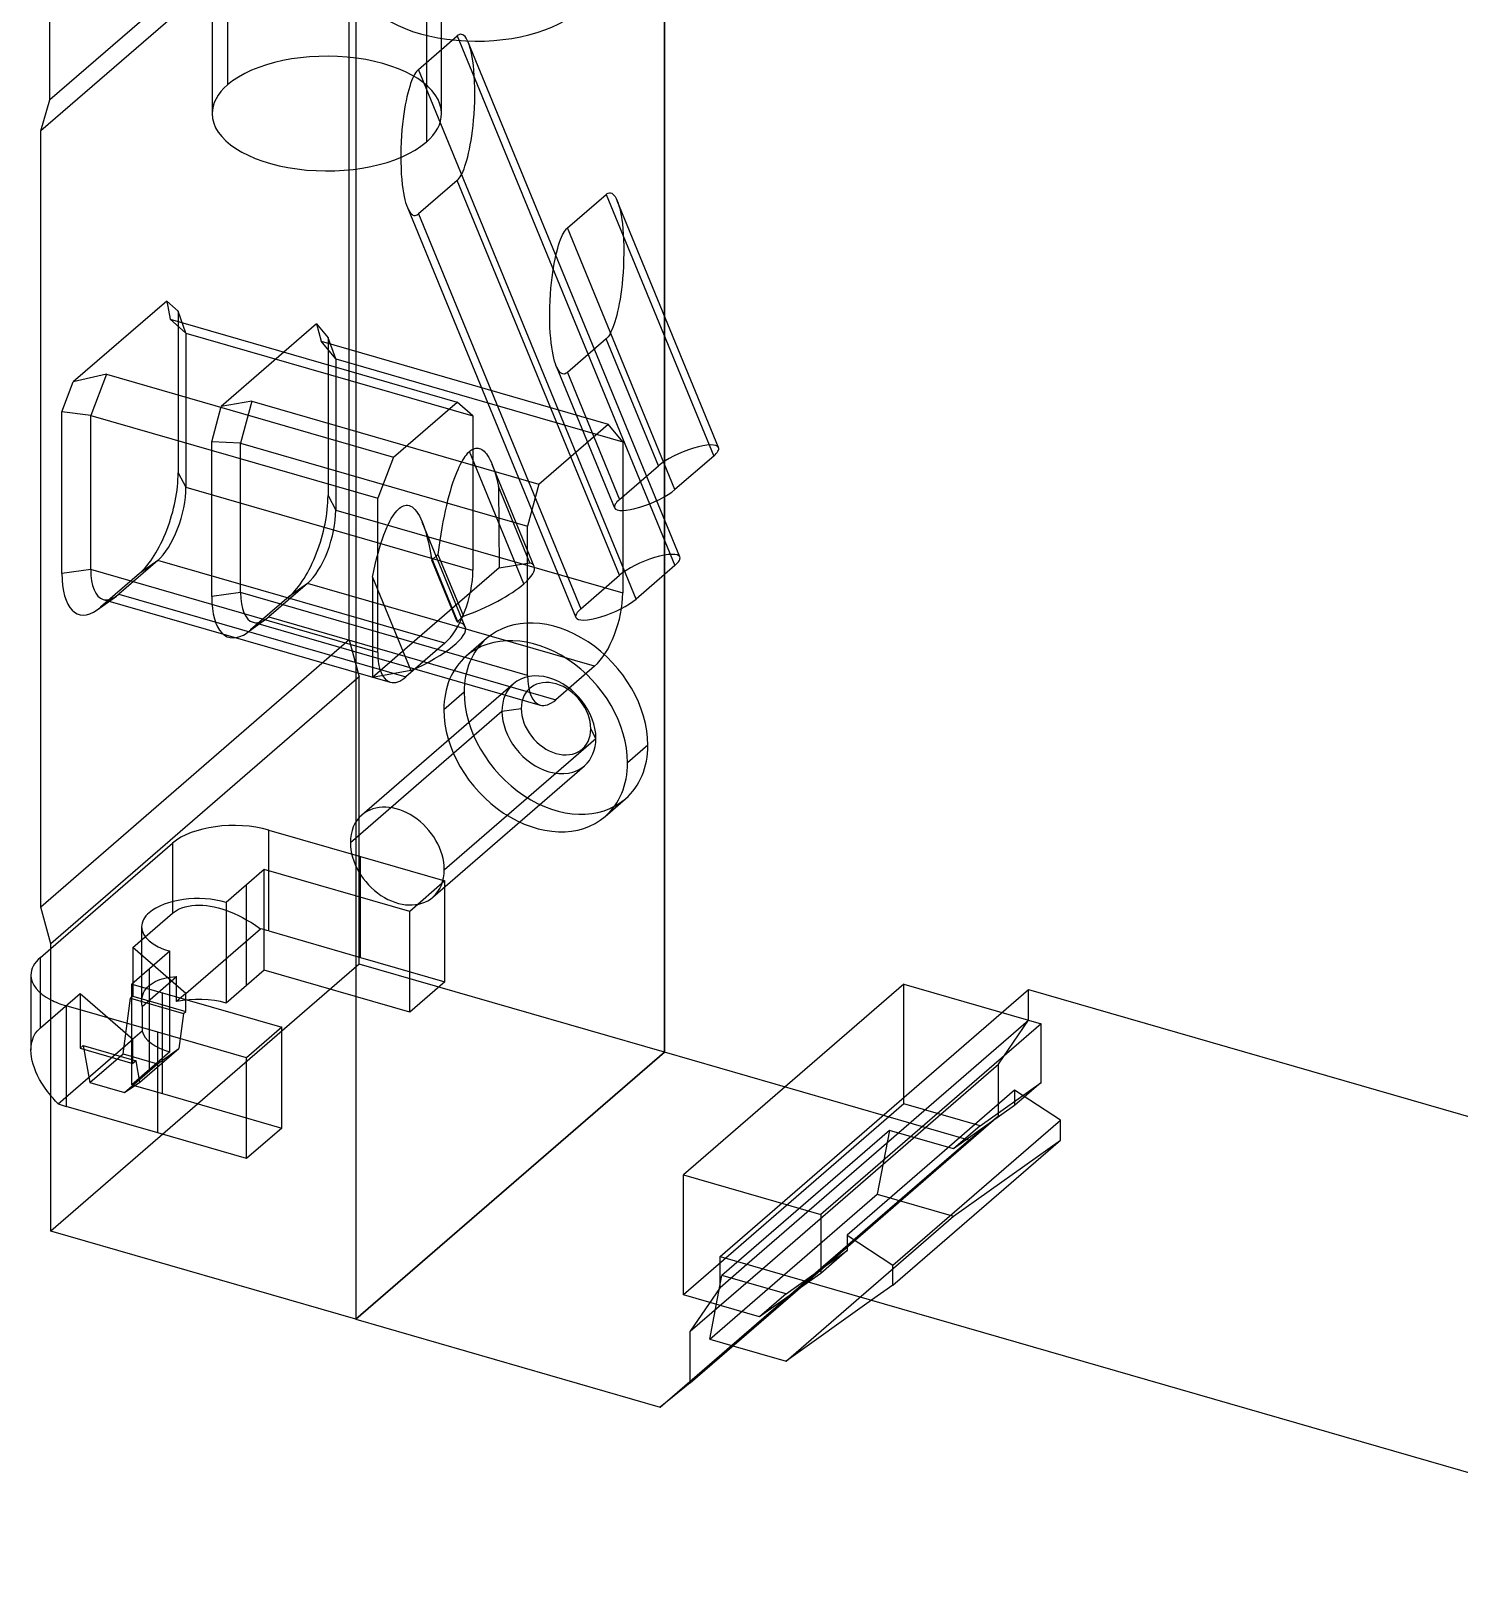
# Model space of a CAD drawing. Header units: millimetres. Extents: x -48.7 to 32.3, y -58.4 to 25.
# Drawn here: x -48.67 to -8.16, y -47.97 to -4.17 of the extents above; entities that cross this region are included whole.
import ezdxf

# ---------------------------------------------------------------- set-up
doc = ezdxf.new("R2010")
doc.units = ezdxf.units.MM
doc.layers.add('MAIN-1', color=7, linetype='Continuous')
doc.layers.add('MAIN-2', color=7, linetype='Continuous')

msp = doc.modelspace()

# ---------------------------------------------------------------- linework, layer by layer
at = {"layer": 'MAIN-1'}
for p, q in [((-48.129, -6.123), (-48.129, 4.415)), ((-39.454, 1.911), (-39.454, -40.716)), ((-39.454, 1.911), (-39.454, -40.716)), ((-48.393, -6.998), (-48.129, -6.123)), ((-48.393, -29.021), (-48.393, -6.998)), ((-48.108, -30.069), (-48.393, -29.021)), ((-48.402, -30.455), (-48.108, -30.2)), ((-48.108, -38.218), (-48.108, -30.069)), ((-48.67, -30.955), (-48.67, -33.08)), ((-48.666, -33.179), (-48.67, -33.081)), ((-48.654, -33.278), (-48.666, -33.179)), ((-48.634, -33.379), (-48.654, -33.278)), ((-48.607, -33.482), (-48.634, -33.379)), ((-48.572, -33.587), (-48.607, -33.482)), ((-48.53, -33.693), (-48.572, -33.587)), ((-48.48, -33.8), (-48.53, -33.693)), ((-48.423, -33.91), (-48.48, -33.8)), ((-48.357, -34.021), (-48.423, -33.91)), ((-48.283, -34.134), (-48.357, -34.021)), ((-48.201, -34.249), (-48.283, -34.134)), ((-48.108, -34.367), (-48.201, -34.249)), ((-39.454, -40.716), (-48.108, -38.218)), ((-29.122, -39.812), (-29.124, -38.935)), ((-29.124, -38.935), (2.182, -47.973)), ((-29.972, -41.056), (-27.923, -39.282)), ((-29.122, -39.812), (-28.364, -39.155)), ((-29.122, -39.812), (-29.972, -41.056)), ((-26.616, -39.659), (-28.001, -40.645)), ((-29.972, -42.519), (-26.92, -39.876)), ((-24.827, -40.176), (-27.251, -41.901)), ((-39.454, -40.716), (-30.822, -43.208)), ((-29.972, -42.519), (-29.972, -41.056)), ((-28.757, -41.466), (-27.251, -41.901)), ((-29.972, -42.519), (-30.822, -43.208))]:
    msp.add_line(p, q, dxfattribs=at)
for start_param, end_param in [(-0.523599, -0.000094), (-0.000094, 0.768581)]:
    msp.add_ellipse((-46.67, -30.955), major_axis=(-2, 0), ratio=0.5, start_param=start_param, end_param=end_param, dxfattribs=at)
at = {"layer": 'MAIN-2'}
for p, q in [((-30.704, 9.489), (-30.704, -33.139)), ((-30.704, -33.139), (-30.704, 9.489)), ((-43.531, 4.747), (-43.531, -6.512)), ((-37.022, -6.512), (-37.022, 4.747)), ((-43.095, 3.933), (-43.095, -5.698)), ((-37.453, 3.938), (-37.453, -7.321)), ((-39.379, 1.455), (-48.129, -6.123)), ((-39.643, 0.579), (-48.393, -6.998)), ((-39.643, -21.443), (-39.643, 0.579)), ((-37.679, -5.261), (-36.579, -4.308)), ((-36.549, -4.286), (-36.579, -4.308)), ((-36.579, -4.308), (-30.405, -19.331)), ((-36.518, -4.271), (-36.549, -4.286)), ((-36.486, -4.263), (-36.518, -4.271)), ((-36.453, -4.265), (-36.486, -4.263)), ((-36.421, -4.277), (-36.453, -4.265)), ((-36.389, -4.298), (-36.421, -4.277)), ((-36.357, -4.33), (-36.389, -4.298)), ((-36.325, -4.372), (-36.357, -4.33)), ((-36.295, -4.426), (-36.325, -4.372)), ((-36.266, -4.49), (-36.295, -4.426)), ((-36.241, -4.555), (-36.266, -4.49)), ((-30.265, -19.091), (-36.266, -4.49)), ((-36.218, -4.629), (-36.241, -4.555)), ((-36.196, -4.712), (-36.218, -4.629)), ((-36.174, -4.804), (-36.196, -4.712)), ((-36.155, -4.908), (-36.174, -4.804)), ((-36.137, -5.021), (-36.155, -4.908)), ((-36.12, -5.146), (-36.137, -5.021)), ((-36.106, -5.284), (-36.12, -5.146)), ((-37.9, -5.663), (-37.927, -5.746)), ((-37.872, -5.587), (-37.9, -5.663)), ((-37.844, -5.519), (-37.872, -5.587)), ((-37.816, -5.458), (-37.844, -5.519)), ((-37.788, -5.404), (-37.816, -5.458)), ((-37.76, -5.358), (-37.788, -5.404)), ((-37.733, -5.319), (-37.76, -5.358)), ((-37.706, -5.287), (-37.733, -5.319)), ((-37.679, -5.261), (-37.706, -5.287)), ((-31.505, -20.284), (-37.679, -5.261)), ((-36.095, -5.437), (-36.106, -5.284)), ((-36.086, -5.605), (-36.095, -5.437)), ((-36.08, -5.787), (-36.086, -5.605)), ((-38.005, -6.036), (-38.029, -6.147)), ((-37.98, -5.933), (-38.005, -6.036)), ((-37.954, -5.836), (-37.98, -5.933)), ((-37.927, -5.746), (-37.954, -5.836)), ((-36.083, -6.169), (-36.08, -5.978)), ((-36.08, -5.978), (-36.08, -5.787)), ((-38.094, -6.524), (-38.113, -6.666)), ((-38.074, -6.391), (-38.094, -6.524)), ((-38.052, -6.265), (-38.074, -6.391)), ((-38.029, -6.147), (-38.052, -6.265)), ((-36.113, -6.695), (-36.1, -6.529)), ((-36.1, -6.529), (-36.09, -6.354)), ((-36.09, -6.354), (-36.083, -6.169)), ((-38.145, -6.973), (-38.158, -7.139)), ((-38.13, -6.815), (-38.145, -6.973)), ((-38.113, -6.666), (-38.13, -6.815)), ((-36.165, -7.143), (-36.146, -7.002)), ((-36.146, -7.002), (-36.128, -6.853)), ((-36.128, -6.853), (-36.113, -6.695)), ((-38.169, -7.314), (-38.176, -7.499)), ((-38.158, -7.139), (-38.169, -7.314)), ((-37.458, -7.325), (-37.457, -7.324)), ((-37.458, -7.325), (-37.458, -7.325)), ((-37.458, -7.325), (-37.458, -7.325)), ((-37.458, -7.325), (-37.458, -7.325)), ((-37.458, -7.325), (-37.458, -7.325)), ((-37.458, -7.325), (-37.458, -7.325)), ((-37.458, -7.325), (-37.458, -7.325)), ((-37.457, -7.324), (-37.456, -7.323)), ((-37.457, -7.324), (-37.457, -7.324)), ((-37.456, -7.323), (-37.455, -7.322)), ((-37.455, -7.322), (-37.454, -7.321)), ((-37.454, -7.321), (-37.453, -7.321)), ((-36.23, -7.52), (-36.207, -7.402)), ((-36.207, -7.402), (-36.185, -7.277)), ((-36.185, -7.277), (-36.165, -7.143)), ((-38.176, -7.499), (-38.179, -7.69)), ((-38.179, -7.69), (-38.178, -7.88)), ((-38.178, -7.88), (-38.173, -8.062)), ((-36.331, -7.922), (-36.305, -7.832)), ((-36.305, -7.832), (-36.279, -7.735)), ((-36.279, -7.735), (-36.254, -7.631)), ((-36.254, -7.631), (-36.23, -7.52)), ((-38.173, -8.062), (-38.164, -8.231)), ((-38.164, -8.231), (-38.152, -8.384)), ((-36.526, -8.349), (-36.498, -8.309)), ((-36.498, -8.309), (-36.471, -8.263)), ((-36.471, -8.263), (-36.442, -8.21)), ((-36.442, -8.21), (-36.414, -8.149)), ((-36.414, -8.149), (-36.386, -8.081)), ((-36.386, -8.081), (-36.358, -8.005)), ((-36.358, -8.005), (-36.331, -7.922)), ((-38.152, -8.384), (-38.138, -8.521)), ((-38.138, -8.521), (-38.122, -8.646)), ((-38.122, -8.646), (-38.104, -8.76)), ((-38.104, -8.76), (-38.084, -8.863)), ((-36.579, -8.407), (-37.679, -9.359)), ((-36.579, -8.407), (-36.553, -8.381)), ((-31.975, -19.61), (-36.579, -8.407)), ((-36.553, -8.381), (-36.526, -8.349)), ((-32.293, -8.767), (-32.261, -8.76)), ((-32.261, -8.76), (-32.228, -8.762)), ((-38.084, -8.863), (-38.063, -8.956)), ((-38.063, -8.956), (-38.041, -9.039)), ((-38.041, -9.039), (-38.017, -9.113)), ((-38.017, -9.113), (-37.993, -9.178)), ((-37.993, -9.178), (-37.964, -9.242)), ((-37.993, -9.178), (-33.215, -20.804)), ((-33.454, -9.758), (-32.354, -8.805)), ((-32.354, -8.805), (-32.324, -8.783)), ((-32.354, -8.805), (-29.304, -16.227)), ((-32.324, -8.783), (-32.293, -8.767)), ((-32.228, -8.762), (-32.196, -8.773)), ((-32.196, -8.773), (-32.164, -8.795)), ((-32.164, -8.795), (-32.132, -8.827)), ((-32.132, -8.827), (-32.1, -8.869)), ((-32.1, -8.869), (-32.07, -8.922)), ((-32.07, -8.922), (-32.041, -8.987)), ((-32.041, -8.987), (-32.016, -9.052)), ((-29.164, -15.987), (-32.041, -8.987)), ((-32.016, -9.052), (-31.993, -9.126)), ((-31.993, -9.126), (-31.97, -9.209)), ((-37.964, -9.242), (-37.933, -9.295)), ((-37.933, -9.295), (-37.902, -9.338)), ((-37.902, -9.338), (-37.87, -9.37)), ((-37.87, -9.37), (-37.838, -9.391)), ((-37.838, -9.391), (-37.805, -9.402)), ((-37.805, -9.402), (-37.773, -9.404)), ((-37.773, -9.404), (-37.741, -9.397)), ((-37.741, -9.397), (-37.71, -9.382)), ((-37.71, -9.382), (-37.679, -9.359)), ((-37.679, -9.359), (-33.075, -20.563)), ((-31.97, -9.209), (-31.949, -9.302)), ((-31.949, -9.302), (-31.93, -9.405)), ((-31.93, -9.405), (-31.912, -9.519)), ((-31.912, -9.519), (-31.895, -9.644)), ((-33.648, -10.084), (-33.619, -10.016)), ((-33.619, -10.016), (-33.591, -9.955)), ((-33.591, -9.955), (-33.563, -9.901)), ((-33.563, -9.901), (-33.535, -9.855)), ((-33.535, -9.855), (-33.508, -9.816)), ((-33.508, -9.816), (-33.481, -9.784)), ((-33.481, -9.784), (-33.454, -9.758)), ((-30.404, -17.18), (-33.454, -9.758)), ((-31.895, -9.644), (-31.881, -9.782)), ((-31.881, -9.782), (-31.87, -9.933)), ((-31.87, -9.933), (-31.861, -10.098)), ((-33.78, -10.533), (-33.755, -10.43)), ((-33.755, -10.43), (-33.729, -10.333)), ((-33.729, -10.333), (-33.703, -10.243)), ((-33.703, -10.243), (-33.675, -10.16)), ((-33.675, -10.16), (-33.648, -10.084)), ((-31.861, -10.098), (-31.856, -10.278)), ((-31.854, -10.467), (-31.858, -10.659)), ((-31.856, -10.278), (-31.854, -10.467)), ((-33.869, -11.021), (-33.849, -10.888)), ((-33.849, -10.888), (-33.827, -10.762)), ((-33.827, -10.762), (-33.804, -10.644)), ((-33.804, -10.644), (-33.78, -10.533)), ((-31.865, -10.847), (-31.875, -11.025)), ((-31.858, -10.659), (-31.865, -10.847)), ((-33.92, -11.468), (-33.905, -11.311)), ((-33.905, -11.311), (-33.888, -11.162)), ((-33.888, -11.162), (-33.869, -11.021)), ((-31.904, -11.35), (-31.921, -11.499)), ((-31.888, -11.193), (-31.904, -11.35)), ((-31.875, -11.025), (-31.888, -11.193)), ((-33.951, -12.002), (-33.944, -11.814)), ((-33.944, -11.814), (-33.933, -11.636)), ((-33.933, -11.636), (-33.92, -11.468)), ((-31.96, -11.774), (-31.982, -11.899)), ((-31.94, -11.64), (-31.96, -11.774)), ((-31.921, -11.499), (-31.94, -11.64)), ((-44.819, -11.831), (-47.468, -14.125)), ((-44.819, -11.831), (-44.493, -12.113)), ((-44.819, -11.831), (-44.724, -12.348)), ((-44.493, -12.113), (-44.493, -16.702)), ((-44.274, -12.738), (-44.493, -12.113)), ((-33.954, -12.194), (-33.951, -12.002)), ((-33.953, -12.384), (-33.954, -12.194)), ((-32.054, -12.232), (-32.08, -12.328)), ((-32.029, -12.128), (-32.054, -12.232)), ((-32.005, -12.017), (-32.029, -12.128)), ((-31.982, -11.899), (-32.005, -12.017)), ((-44.274, -12.738), (-44.724, -12.348)), ((-44.724, -12.348), (-36.583, -14.698)), ((-40.569, -12.481), (-43.277, -14.825)), ((-40.569, -12.481), (-40.243, -12.876)), ((-40.569, -12.481), (-40.44, -12.969)), ((-33.948, -12.563), (-33.953, -12.384)), ((-33.939, -12.728), (-33.948, -12.563)), ((-32.189, -12.646), (-32.217, -12.706)), ((-32.161, -12.577), (-32.189, -12.646)), ((-32.133, -12.501), (-32.161, -12.577)), ((-32.106, -12.418), (-32.133, -12.501)), ((-32.08, -12.328), (-32.106, -12.418)), ((-44.274, -12.738), (-44.274, -17.112)), ((-44.274, -12.738), (-36.133, -15.088)), ((-40.024, -13.474), (-40.44, -12.969)), ((-40.44, -12.969), (-32.299, -15.319)), ((-40.243, -12.876), (-40.243, -17.351)), ((-40.024, -13.474), (-40.243, -12.876)), ((-33.927, -12.879), (-33.939, -12.728)), ((-33.913, -13.017), (-33.927, -12.879)), ((-33.897, -13.142), (-33.913, -13.017)), ((-32.354, -12.904), (-33.454, -13.856)), ((-32.328, -12.878), (-32.354, -12.904)), ((-30.874, -16.506), (-32.354, -12.904)), ((-32.301, -12.845), (-32.328, -12.878)), ((-32.273, -12.806), (-32.301, -12.845)), ((-32.245, -12.76), (-32.273, -12.806)), ((-32.217, -12.706), (-32.245, -12.76)), ((-40.024, -13.474), (-40.024, -17.761)), ((-40.024, -13.474), (-31.883, -15.824)), ((-33.879, -13.256), (-33.897, -13.142)), ((-33.859, -13.359), (-33.879, -13.256)), ((-33.838, -13.453), (-33.859, -13.359)), ((-33.816, -13.536), (-33.838, -13.453)), ((-33.792, -13.61), (-33.816, -13.536)), ((-46.524, -13.907), (-47.468, -14.125)), ((-46.524, -13.907), (-46.974, -15.076)), ((-46.524, -13.907), (-38.383, -16.257)), ((-33.768, -13.675), (-33.792, -13.61)), ((-33.739, -13.739), (-33.768, -13.675)), ((-33.768, -13.675), (-32.114, -17.7)), ((-33.708, -13.792), (-33.739, -13.739)), ((-33.677, -13.835), (-33.708, -13.792)), ((-33.645, -13.866), (-33.677, -13.835)), ((-33.613, -13.888), (-33.645, -13.866)), ((-33.58, -13.899), (-33.613, -13.888)), ((-33.548, -13.901), (-33.58, -13.899)), ((-33.516, -13.894), (-33.548, -13.901)), ((-33.485, -13.879), (-33.516, -13.894)), ((-33.454, -13.856), (-33.485, -13.879)), ((-33.454, -13.856), (-31.974, -17.459)), ((-47.793, -14.971), (-47.468, -14.125)), ((-43.543, -15.828), (-43.277, -14.825)), ((-42.408, -14.673), (-43.277, -14.825)), ((-42.408, -14.673), (-42.724, -15.862)), ((-42.408, -14.673), (-34.267, -17.023)), ((-38.383, -16.257), (-36.583, -14.698)), ((-36.133, -15.088), (-36.583, -14.698)), ((-47.793, -19.56), (-47.793, -14.971)), ((-46.974, -15.076), (-47.793, -14.971)), ((-46.974, -19.45), (-46.974, -15.076)), ((-46.974, -15.076), (-38.833, -17.426)), ((-36.133, -15.088), (-36.133, -19.462)), ((-34.267, -17.023), (-32.299, -15.319)), ((-31.883, -15.824), (-32.299, -15.319)), ((-43.543, -20.209), (-43.543, -15.828)), ((-42.724, -15.862), (-43.543, -15.828)), ((-42.724, -20.099), (-42.724, -15.862)), ((-42.724, -15.862), (-34.583, -18.212)), ((-36.326, -16.198), (-36.359, -16.241)), ((-36.294, -16.159), (-36.326, -16.198)), ((-36.262, -16.125), (-36.294, -16.159)), ((-36.23, -16.096), (-36.262, -16.125)), ((-36.23, -16.096), (-36.2, -16.072)), ((-34.686, -19.851), (-36.23, -16.096)), ((-36.2, -16.072), (-36.17, -16.051)), ((-36.17, -16.051), (-36.14, -16.034)), ((-36.14, -16.034), (-36.11, -16.021)), ((-36.11, -16.021), (-36.079, -16.011)), ((-36.079, -16.011), (-36.048, -16.005)), ((-36.048, -16.005), (-36.016, -16.003)), ((-36.016, -16.003), (-35.984, -16.005)), ((-35.984, -16.005), (-35.952, -16.012)), ((-35.952, -16.012), (-35.919, -16.025)), ((-35.919, -16.025), (-35.885, -16.042)), ((-35.885, -16.042), (-35.852, -16.065)), ((-35.852, -16.065), (-35.818, -16.093)), ((-35.818, -16.093), (-35.784, -16.128)), ((-35.784, -16.128), (-35.751, -16.168)), ((-35.751, -16.168), (-35.717, -16.215)), ((-31.883, -15.824), (-31.883, -20.111)), ((-38.383, -16.257), (-38.833, -17.426)), ((-36.565, -16.618), (-36.602, -16.704)), ((-36.53, -16.539), (-36.565, -16.618)), ((-36.494, -16.467), (-36.53, -16.539)), ((-36.46, -16.402), (-36.494, -16.467)), ((-36.425, -16.342), (-36.46, -16.402)), ((-36.392, -16.289), (-36.425, -16.342)), ((-36.359, -16.241), (-36.392, -16.289)), ((-35.717, -16.215), (-35.684, -16.268)), ((-35.684, -16.268), (-35.651, -16.327)), ((-35.651, -16.327), (-35.619, -16.394)), ((-35.619, -16.394), (-35.587, -16.467)), ((-35.587, -16.467), (-35.555, -16.55)), ((-34.399, -19.358), (-35.587, -16.468)), ((-35.555, -16.55), (-35.523, -16.642)), ((-35.523, -16.642), (-35.492, -16.741)), ((-31.974, -17.459), (-30.874, -16.506)), ((-29.304, -16.227), (-30.404, -17.18)), ((-44.493, -16.702), (-44.274, -17.112)), ((-36.71, -17.001), (-36.746, -17.113)), ((-36.674, -16.895), (-36.71, -17.001)), ((-36.638, -16.796), (-36.674, -16.895)), ((-36.602, -16.704), (-36.638, -16.796)), ((-35.492, -16.741), (-35.462, -16.849)), ((-35.462, -16.849), (-35.433, -16.966)), ((-35.433, -16.966), (-35.404, -17.091)), ((-34.267, -17.023), (-34.583, -18.212)), ((-44.274, -17.112), (-36.133, -19.462)), ((-40.243, -17.351), (-40.024, -17.761)), ((-38.833, -21.8), (-38.833, -17.426)), ((-36.85, -17.491), (-36.884, -17.631)), ((-36.816, -17.358), (-36.85, -17.491)), ((-36.781, -17.232), (-36.816, -17.358)), ((-36.746, -17.113), (-36.781, -17.232)), ((-35.404, -17.091), (-35.392, -19.4)), ((-34.516, -19.253), (-35.404, -17.091)), ((-40.024, -17.761), (-31.883, -20.111)), ((-38.449, -18.002), (-38.409, -17.936)), ((-38.409, -17.936), (-38.37, -17.877)), ((-38.37, -17.877), (-38.331, -17.825)), ((-38.331, -17.825), (-38.293, -17.78)), ((-38.293, -17.78), (-38.255, -17.74)), ((-38.255, -17.74), (-38.218, -17.707)), ((-38.218, -17.707), (-38.18, -17.679)), ((-38.18, -17.679), (-38.142, -17.656)), ((-38.142, -17.656), (-38.103, -17.639)), ((-38.103, -17.639), (-38.064, -17.627)), ((-38.064, -17.627), (-38.025, -17.622)), ((-38.025, -17.622), (-37.984, -17.623)), ((-37.984, -17.623), (-37.943, -17.632)), ((-37.943, -17.632), (-37.902, -17.648)), ((-37.902, -17.648), (-37.86, -17.672)), ((-37.86, -17.672), (-37.818, -17.705)), ((-37.818, -17.705), (-37.776, -17.746)), ((-37.776, -17.746), (-37.734, -17.797)), ((-37.734, -17.797), (-37.692, -17.857)), ((-37.692, -17.857), (-37.651, -17.927)), ((-37.651, -17.927), (-37.61, -18.008)), ((-36.95, -17.932), (-36.982, -18.094)), ((-36.918, -17.778), (-36.95, -17.932)), ((-36.884, -17.631), (-36.918, -17.778)), ((-38.657, -18.46), (-38.615, -18.351)), ((-38.615, -18.351), (-38.573, -18.25)), ((-38.573, -18.25), (-38.531, -18.159)), ((-38.531, -18.159), (-38.49, -18.076)), ((-38.49, -18.076), (-38.449, -18.002)), ((-37.61, -18.008), (-37.57, -18.098)), ((-37.57, -18.098), (-37.524, -18.219)), ((-36.349, -21.07), (-37.57, -18.099)), ((-37.524, -18.219), (-37.48, -18.356)), ((-37.48, -18.356), (-37.437, -18.51)), ((-37.013, -18.264), (-37.043, -18.441)), ((-36.982, -18.094), (-37.013, -18.264)), ((-34.583, -22.449), (-34.583, -18.212)), ((-38.783, -18.842), (-38.742, -18.706)), ((-38.742, -18.706), (-38.7, -18.578)), ((-38.7, -18.578), (-38.657, -18.46)), ((-37.437, -18.51), (-37.395, -18.681)), ((-37.395, -18.681), (-37.356, -18.871)), ((-37.099, -18.821), (-37.125, -19.022)), ((-37.071, -18.627), (-37.099, -18.821)), ((-37.043, -18.441), (-37.071, -18.627)), ((-45.074, -19.19), (-46.174, -20.143)), ((-45.074, -19.19), (-45.593, -19.56)), ((-36.933, -21.54), (-45.074, -19.19)), ((-38.905, -19.306), (-38.865, -19.142)), ((-38.865, -19.142), (-38.824, -18.987)), ((-38.824, -18.987), (-38.783, -18.842)), ((-37.356, -18.871), (-37.319, -19.081)), ((-37.319, -19.081), (-37.303, -19.177)), ((-36.558, -20.934), (-37.319, -19.081)), ((-37.303, -19.177), (-37.125, -19.022)), ((-36.583, -20.927), (-37.303, -19.177)), ((-37.125, -19.022), (-36.405, -20.773)), ((-35.392, -19.4), (-34.516, -19.253)), ((-46.974, -19.45), (-47.793, -19.56)), ((-38.833, -21.8), (-46.974, -19.45)), ((-45.593, -19.56), (-46.693, -20.512)), ((-35.392, -19.4), (-38.981, -22.508)), ((-38.981, -19.662), (-38.943, -19.479)), ((-38.981, -19.662), (-38.981, -22.508)), ((-38.981, -19.662), (-37.891, -22.315)), ((-38.943, -19.479), (-38.905, -19.306)), ((-33.075, -20.563), (-31.975, -19.61)), ((-30.405, -19.331), (-31.505, -20.284)), ((-46.693, -20.512), (-46.174, -20.143)), ((-46.174, -20.143), (-38.033, -22.493)), ((-42.724, -20.099), (-43.543, -20.209)), ((-34.583, -22.449), (-42.724, -20.099)), ((-40.824, -19.84), (-41.924, -20.792)), ((-40.824, -19.84), (-41.343, -20.209)), ((-32.683, -22.19), (-40.824, -19.84)), ((-46.789, -20.588), (-46.243, -20.198)), ((-46.618, -20.294), (-38.477, -22.644)), ((-41.343, -20.209), (-42.443, -21.162)), ((-42.539, -21.237), (-41.993, -20.847)), ((-42.443, -21.162), (-41.924, -20.792)), ((-42.368, -20.944), (-34.227, -23.294)), ((-41.924, -20.792), (-33.783, -23.142)), ((-36.405, -20.773), (-36.583, -20.927)), ((-36.583, -20.927), (-36.558, -20.934)), ((-39.643, -21.443), (-48.393, -29.021)), ((-39.643, -21.443), (-39.358, -22.492)), ((-35.746, -21.404), (-36.321, -21.902)), ((-36.933, -21.54), (-38.033, -22.493)), ((-37.891, -22.315), (-38.981, -22.508)), ((-32.683, -22.19), (-33.783, -23.142)), ((-39.358, -22.492), (-48.108, -30.069)), ((-39.358, -30.641), (-39.358, -22.492)), ((-34.984, -22.688), (-39.284, -26.412)), ((-36.382, -22.926), (-36.957, -23.424)), ((-39.609, -27.191), (-35.309, -23.467)), ((-35.309, -23.467), (-34.763, -23.393)), ((-32.644, -24.236), (-32.791, -23.963)), ((-36.944, -27.96), (-32.644, -24.236)), ((-31.172, -24.43), (-31.747, -24.928)), ((-37.269, -28.738), (-32.969, -25.014)), ((-32.382, -26.45), (-31.807, -25.952)), ((-41.92, -26.841), (-39.322, -27.591)), ((-41.92, -29.699), (-41.92, -26.841)), ((-48.108, -30.2), (-44.652, -27.207)), ((-44.652, -27.207), (-44.652, -29.199)), ((-39.322, -27.591), (-36.927, -28.282)), ((-39.322, -30.449), (-39.322, -27.591)), ((-42.054, -27.957), (-42.554, -28.39)), ((-37.927, -29.148), (-42.054, -27.957)), ((-42.054, -30.815), (-42.054, -27.957)), ((-42.554, -28.39), (-43.129, -28.888)), ((-42.554, -31.248), (-42.554, -28.39)), ((-36.927, -28.282), (-37.927, -29.148)), ((-36.927, -31.14), (-36.927, -28.282)), ((-43.129, -28.888), (-43.129, -31.746)), ((-45.777, -30.173), (-44.652, -29.199)), ((-44.652, -29.199), (-44.568, -29.135)), ((-44.568, -29.135), (-44.48, -29.085)), ((-44.48, -29.085), (-44.39, -29.045)), ((-44.39, -29.045), (-44.296, -29.014)), ((-44.296, -29.014), (-44.2, -28.992)), ((-44.2, -28.992), (-44.102, -28.977)), ((-44.102, -28.977), (-44.001, -28.969)), ((-44.001, -28.969), (-43.899, -28.967)), ((-43.899, -28.967), (-43.795, -28.971)), ((-43.795, -28.971), (-43.69, -28.981)), ((-43.69, -28.981), (-43.583, -28.997)), ((-43.583, -28.997), (-43.474, -29.018)), ((-43.474, -29.018), (-43.363, -29.044)), ((-43.363, -29.044), (-43.251, -29.076)), ((-43.251, -29.076), (-43.138, -29.113)), ((-43.138, -29.113), (-43.022, -29.157)), ((-43.022, -29.157), (-42.905, -29.205)), ((-42.905, -29.205), (-42.786, -29.26)), ((-42.786, -29.26), (-42.666, -29.321)), ((-42.666, -29.321), (-42.543, -29.389)), ((-37.927, -32.006), (-37.927, -29.148)), ((-45.529, -29.581), (-45.529, -31.704)), ((-44.277, -31.472), (-42.161, -29.64)), ((-42.543, -29.389), (-42.418, -29.464)), ((-42.418, -29.464), (-42.291, -29.547)), ((-42.291, -29.547), (-42.161, -29.64)), ((-41.92, -29.699), (-39.322, -30.449)), ((-45.777, -30.173), (-45.777, -31.553)), ((-44.277, -31.472), (-45.777, -30.173)), ((-48.402, -32.446), (-48.402, -30.455)), ((-39.358, -30.641), (-48.108, -38.218)), ((-44.729, -30.274), (-45.304, -30.772)), ((-44.729, -33.132), (-44.729, -30.274)), ((-30.704, -33.139), (-39.358, -30.641)), ((-39.322, -30.449), (-36.927, -31.14)), ((-45.304, -30.772), (-45.804, -31.205)), ((-45.515, -31.84), (-44.539, -30.995)), ((-45.304, -33.629), (-45.304, -30.772)), ((-45.083, -31.105), (-45.016, -31.079)), ((-45.016, -31.079), (-44.946, -31.056)), ((-44.946, -31.056), (-44.872, -31.037)), ((-44.872, -31.037), (-44.794, -31.021)), ((-44.794, -31.021), (-44.713, -31.009)), ((-44.713, -31.009), (-44.628, -31)), ((-44.628, -31), (-44.539, -30.995)), ((-44.539, -31.699), (-44.539, -30.995)), ((-42.054, -30.815), (-42.554, -31.248)), ((-37.927, -32.006), (-42.054, -30.815)), ((-48.402, -32.446), (-47.277, -31.472)), ((-47.277, -31.472), (-47.277, -33.025)), ((-47.277, -31.472), (-45.777, -32.771)), ((-45.804, -31.205), (-44.938, -31.455)), ((-45.804, -34.063), (-45.804, -31.205)), ((-45.516, -31.576), (-45.499, -31.516)), ((-45.499, -31.516), (-45.476, -31.457)), ((-45.476, -31.457), (-45.446, -31.401)), ((-45.446, -31.401), (-45.41, -31.347)), ((-45.41, -31.347), (-45.366, -31.296)), ((-45.366, -31.296), (-45.315, -31.247)), ((-45.315, -31.247), (-45.263, -31.206)), ((-45.263, -31.206), (-45.207, -31.169)), ((-45.207, -31.169), (-45.147, -31.135)), ((-45.147, -31.135), (-45.083, -31.105)), ((-44.938, -31.455), (-41.554, -32.432)), ((-44.938, -34.313), (-44.938, -31.455)), ((-44.277, -31.472), (-44.539, -31.699)), ((-44.277, -31.986), (-44.277, -31.472)), ((-42.554, -31.248), (-43.129, -31.746)), ((-36.927, -31.14), (-37.927, -32.006)), ((-23.913, -31.208), (-30.163, -36.62)), ((-29.124, -38.935), (-20.374, -31.358)), ((-23.913, -31.208), (-20.019, -32.332)), ((-23.913, -34.608), (-23.913, -31.208)), ((-20.374, -31.483), (-20.375, -31.357)), ((-20.374, -31.358), (10.932, -40.395)), ((-20.373, -31.608), (-20.374, -31.483)), ((-45.072, -32.571), (-47.67, -31.821)), ((-47.67, -31.821), (-47.67, -34.679)), ((-46.056, -33.186), (-45.841, -31.609)), ((-45.777, -31.553), (-45.841, -31.609)), ((-45.841, -31.609), (-44.341, -32.042)), ((-45.777, -31.553), (-44.277, -31.986)), ((-45.529, -31.704), (-45.526, -31.639)), ((-45.529, -31.726), (-45.529, -31.704)), ((-45.528, -31.748), (-45.529, -31.726)), ((-45.526, -31.771), (-45.528, -31.748)), ((-45.526, -31.639), (-45.516, -31.576)), ((-45.523, -31.794), (-45.526, -31.771)), ((-45.519, -31.817), (-45.523, -31.794)), ((-45.515, -31.84), (-45.519, -31.817)), ((-45.515, -31.84), (-45.515, -32.544)), ((-20.373, -31.733), (-20.373, -31.608)), ((-20.373, -31.858), (-20.373, -31.733)), ((-20.373, -31.983), (-20.373, -31.858)), ((-44.341, -32.042), (-44.476, -33.03)), ((-44.341, -32.042), (-44.277, -31.986)), ((-28.364, -39.155), (-20.372, -32.234)), ((-20.019, -32.332), (-26.269, -37.744)), ((-21.222, -33.478), (-20.372, -32.234)), ((-20.373, -32.108), (-20.373, -31.983)), ((-20.371, -32.234), (-20.373, -32.108)), ((-20.019, -34), (-20.019, -32.332)), ((-48.652, -32.887), (-48.628, -32.793)), ((-48.628, -32.793), (-48.593, -32.702)), ((-48.593, -32.702), (-48.545, -32.613)), ((-48.545, -32.613), (-48.483, -32.528)), ((-48.483, -32.528), (-48.402, -32.446)), ((-47.893, -34.604), (-45.777, -32.771)), ((-45.515, -32.544), (-45.777, -32.771)), ((-45.777, -33.458), (-45.777, -32.771)), ((-42.554, -33.298), (-45.072, -32.571)), ((-45.072, -35.429), (-45.072, -32.571)), ((-41.554, -32.432), (-42.554, -33.298)), ((-41.554, -35.29), (-41.554, -32.432)), ((-48.67, -33.081), (-48.666, -32.983)), ((-48.666, -32.983), (-48.652, -32.887)), ((-47.186, -32.946), (-47.277, -33.025)), ((-47.277, -33.025), (-45.777, -33.458)), ((-47.186, -32.946), (-46.998, -34.002)), ((-47.186, -32.946), (-45.686, -33.379)), ((-46.998, -34.002), (-46.056, -33.186)), ((-46.056, -33.186), (-45.076, -33.469)), ((-45.578, -33.985), (-44.476, -33.03)), ((-44.729, -33.132), (-45.304, -33.629)), ((-45.076, -33.469), (-44.476, -33.03)), ((-30.704, -33.139), (-39.454, -40.716)), ((-39.454, -40.716), (-30.704, -33.139)), ((-22.072, -35.63), (-30.704, -33.139)), ((-46.017, -34.285), (-45.076, -33.469)), ((-45.304, -33.629), (-45.804, -34.063)), ((-45.686, -33.379), (-45.777, -33.458)), ((-45.578, -33.985), (-45.686, -33.379)), ((-42.554, -36.156), (-42.554, -33.298)), ((-27.923, -39.282), (-21.222, -33.478)), ((-21.222, -34.941), (-21.222, -33.478)), ((-46.998, -34.002), (-46.017, -34.285)), ((-46.017, -34.285), (-45.578, -33.985)), ((-45.804, -34.063), (-44.938, -34.313)), ((-21.751, -35.232), (-20.019, -34)), ((-20.019, -34), (-20.769, -34.65)), ((-48.075, -34.405), (-48.108, -34.367)), ((-48.041, -34.445), (-48.075, -34.405)), ((-48.006, -34.484), (-48.041, -34.445)), ((-47.97, -34.524), (-48.006, -34.484)), ((-47.932, -34.563), (-47.97, -34.524)), ((-47.893, -34.604), (-47.932, -34.563)), ((-44.938, -34.313), (-41.554, -35.29)), ((-20.769, -34.217), (-25.519, -38.33)), ((-20.769, -34.217), (-20.769, -34.65)), ((-19.47, -35.065), (-20.769, -34.217)), ((-45.072, -35.429), (-47.67, -34.679)), ((-23.913, -34.608), (-30.163, -40.021)), ((-26.92, -39.876), (-21.222, -34.941)), ((-21.751, -35.232), (-23.913, -34.608)), ((-20.769, -34.65), (-22.501, -35.882)), ((-22.072, -35.63), (-21.222, -34.941)), ((-42.554, -36.156), (-45.072, -35.429)), ((-41.554, -35.29), (-42.554, -36.156)), ((-24.322, -35.356), (-29.072, -39.47)), ((-24.322, -35.356), (-24.663, -37.163)), ((-22.501, -35.882), (-24.322, -35.356)), ((-24.22, -39.178), (-19.47, -35.065)), ((-21.751, -35.232), (-22.501, -35.882)), ((-19.47, -35.631), (-19.47, -35.065)), ((-30.822, -43.208), (-22.072, -35.63)), ((-24.22, -39.745), (-19.47, -35.631)), ((-22.501, -37.787), (-19.47, -35.631)), ((-30.163, -36.62), (-26.269, -37.744)), ((-30.163, -40.021), (-30.163, -36.62)), ((-29.413, -41.277), (-24.663, -37.163)), ((-24.663, -37.163), (-22.501, -37.787)), ((-27.251, -41.901), (-22.501, -37.787)), ((-26.269, -37.744), (-26.269, -39.413)), ((-25.519, -38.33), (-24.22, -39.178)), ((-25.519, -38.33), (-25.519, -38.763)), ((-27.251, -39.996), (-25.519, -38.763)), ((-25.519, -38.763), (-26.269, -39.413)), ((-26.269, -39.413), (-26.616, -39.659)), ((-24.22, -39.745), (-24.22, -39.178)), ((-29.413, -41.277), (-29.072, -39.47)), ((-27.251, -39.996), (-29.072, -39.47)), ((-24.22, -39.745), (-24.827, -40.176)), ((-28.001, -40.645), (-30.163, -40.021)), ((-27.251, -39.996), (-28.001, -40.645)), ((-29.413, -41.277), (-28.757, -41.466))]:
    msp.add_line(p, q, dxfattribs=at)
for centre, major_axis, ratio, start_param, end_param in [((-36.027, -2.831), (-3.254, 0), 0.5, -0.000094, 2.617994), ((-40.277, -6.512), (-3.254, 0), 0.5, 3.141505, 5.759587), ((-40.277, -6.512), (-3.254, 0), 0.5, -0.523599, -0.000094), ((-40.277, -6.512), (-3.254, 0), 0.5, -0.000094, 2.617962), ((-40.277, -6.512), (-3.254, 0), 0.5, 2.621236, 3.141505), ((-30.089, -16.367), (-0.925, -0.38), 0.270155, -3.141563, -0.677784), ((-30.089, -16.367), (-0.925, -0.38), 0.270155, 2.463809, 3.141623), ((-45.593, -17.654), (0.61, 2.114), 0.433013, -2.553607, -0.982747), ((-45.074, -17.804), (0.444, 1.537), 0.433013, -2.553593, -0.982794), ((-41.343, -18.304), (0.61, 2.114), 0.433013, -2.553632, -0.982777), ((-31.189, -17.319), (-0.925, -0.38), 0.270155, -0.677784, 0.00003), ((-31.189, -17.319), (-0.925, -0.38), 0.270155, 0.00003, 2.463809), ((-40.824, -18.454), (0.444, 1.537), 0.433013, -2.553593, -0.982794), ((-36.295, -20.137), (-1.896, -0.779), 0.270155, -3.141593, -2.883168), ((-31.19, -19.471), (-0.925, -0.38), 0.270155, -3.141563, -0.677784), ((-31.19, -19.471), (-0.925, -0.38), 0.270155, 2.463809, 3.141623), ((-46.693, -18.607), (0.61, 2.114), 0.433013, 2.158778, 3.642755), ((-46.174, -18.757), (0.444, 1.537), 0.433013, 2.158796, 3.141599), ((-36.933, -20.154), (-0.444, -1.537), 0.433013, 0.588003, 2.158799), ((-36.295, -20.137), (-1.896, -0.779), 0.270155, 2.463785, 3.141593), ((-46.174, -18.757), (0.444, 1.537), 0.433013, -2.64043, -2.553587), ((-41.924, -19.407), (0.444, 1.537), 0.433013, 2.158796, 3.141599), ((-36.295, -20.137), (-1.896, -0.779), 0.270155, 1.40255, 2.463847), ((-32.683, -20.804), (-0.444, -1.537), 0.433013, 0.588003, 2.158799), ((-46.693, -18.607), (0.61, 2.114), 0.433013, -2.64043, -2.553573), ((-46.174, -18.757), (0.444, 1.537), 0.433013, -3.141586, -2.64043), ((-42.443, -19.257), (0.61, 2.114), 0.433013, 2.158789, 3.642755), ((-32.29, -20.424), (-0.925, -0.38), 0.270155, -0.677784, 0.00003), ((-32.29, -20.424), (-0.925, -0.38), 0.270155, 0.00003, 2.463809), ((-41.924, -19.407), (0.444, 1.537), 0.433013, -3.141586, -2.64043), ((-41.924, -19.407), (0.444, 1.537), 0.433013, -2.64043, -2.55359), ((-38.295, -21.869), (-1.945, -0.799), 0.270155, -3.141493, -2.772702), ((-33.777, -23.678), (1.969, -2.274), 0.75, 0.713724, 3.141672), ((-42.443, -19.257), (0.61, 2.114), 0.433013, -2.64043, -2.553573), ((-38.295, -21.869), (-1.945, -0.799), 0.270155, 1.667877, 3.141692), ((-33.777, -23.678), (1.969, -2.274), 0.75, -3.141514, -2.427868), ((-34.352, -24.176), (-1.969, 2.274), 0.75, -2.427868, 0.000079), ((-38.033, -21.107), (-0.444, -1.537), 0.433013, -0.982794, 0.000007), ((-34.352, -24.176), (-1.969, 2.274), 0.75, 0.000079, 0.713724), ((-38.033, -21.107), (-0.444, -1.537), 0.433013, 0.000007, 0.588003), ((-33.977, -23.851), (-1.007, 1.163), 0.75, 0.000079, 0.713724), ((-33.977, -23.851), (-1.007, 1.163), 0.75, -0.857072, 0.000079), ((-33.777, -23.678), (-0.745, 0.861), 0.75, -0.857072, 0.713724), ((-33.783, -21.757), (-0.444, -1.537), 0.433013, -0.982794, 0.000007), ((-33.977, -23.851), (-1.007, 1.163), 0.75, -2.427868, -0.857072), ((-33.777, -23.678), (-0.745, 0.861), 0.75, -2.427868, -0.857072), ((-33.777, -23.678), (1.969, -2.274), 0.75, -2.427868, 0.000079), ((-33.783, -21.757), (-0.444, -1.537), 0.433013, 0.000007, 0.588003), ((-34.352, -24.176), (-1.969, 2.274), 0.75, 0.713724, 3.141672), ((-33.977, -23.851), (-1.007, 1.163), 0.75, 0.713724, 2.284521), ((-33.777, -23.678), (-0.745, 0.861), 0.75, 0.713724, 2.284521), ((-33.777, -23.678), (-0.745, 0.861), 0.75, 2.284521, 3.855317), ((-33.977, -23.851), (-1.007, 1.163), 0.75, -3.141514, -2.427868), ((-33.777, -23.678), (1.969, -2.274), 0.75, 0.000079, 0.713724), ((-34.352, -24.176), (-1.969, 2.274), 0.75, -3.141514, -2.427868), ((-33.977, -23.851), (-1.007, 1.163), 0.75, 2.284521, 3.141672), ((-38.277, -27.575), (1.007, -1.163), 0.75, 0.713724, 3.141672), ((-42.92, -27.707), (-2, 0), 0.5, -2.094395, -0.523599), ((-38.277, -27.575), (1.007, -1.163), 0.75, -3.141514, -2.427868), ((-38.277, -27.575), (1.007, -1.163), 0.75, -2.427868, 0.000079), ((-38.277, -27.575), (1.007, -1.163), 0.75, 0.000079, 0.713724), ((-43.929, -29.581), (1.6, 0), 0.5, 1.047198, 2.617994), ((-43.929, -29.581), (1.6, 0), 0.5, 2.617994, 3.141499), ((-43.929, -29.581), (1.6, 0), 0.5, 3.141499, 4.18879), ((-42.92, -30.565), (2, 0), 0.5, 1.047198, 1.181576), ((-46.67, -30.955), (-2, 0), 0.5, 0.768581, 1.047198), ((-43.929, -32.439), (-1.6, 0), 0.5, -2.094395, -1.17955), ((-43.929, -32.439), (-1.6, 0), 0.5, 0.132352, 1.047198), ((-46.67, -33.813), (2, 0), 0.5, -2.228774, -2.094395)]:
    msp.add_ellipse(centre, major_axis=major_axis, ratio=ratio, start_param=start_param, end_param=end_param, dxfattribs=at)

doc.saveas('drawing.dxf')
